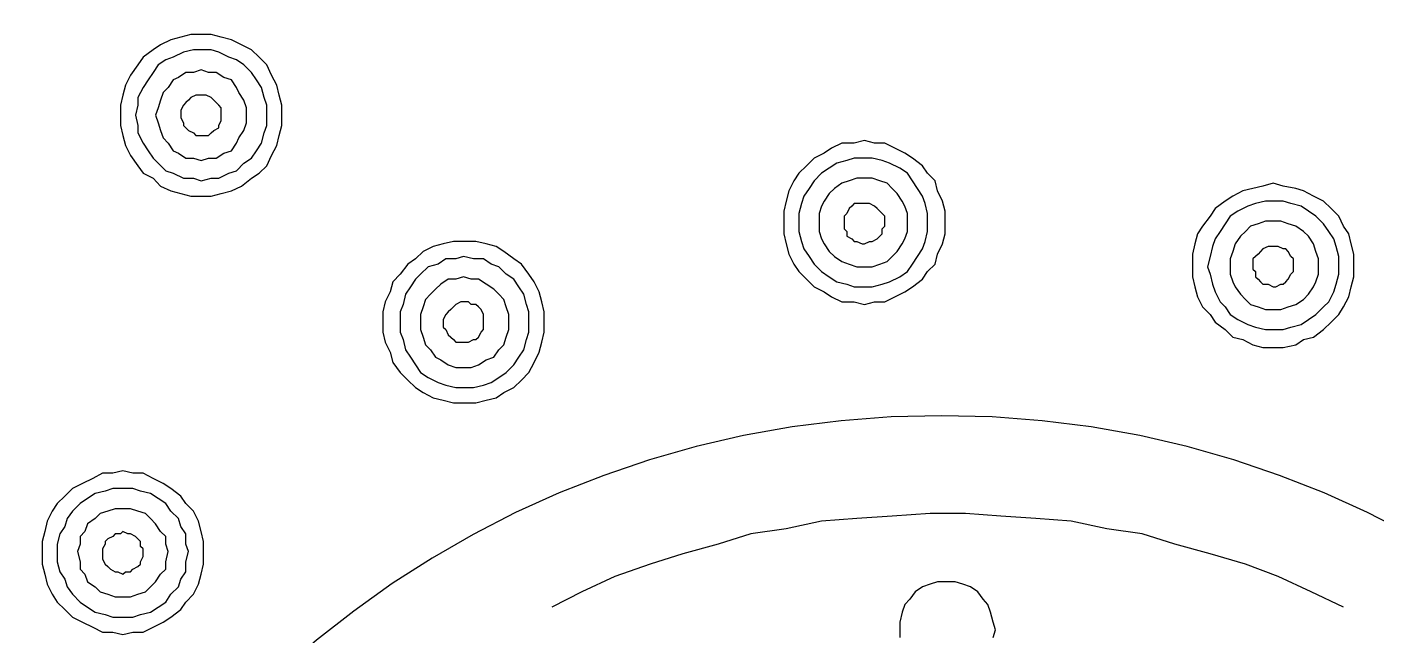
# Model space of a CAD drawing. Extents: x 468514 to 728049, y -74127 to 69080.
# Drawn here: x 614892.59 to 614921.21, y -36079.31 to -36066.4 of the extents above; entities that cross this region are included whole.
import ezdxf

# ---------------------------------------------------------------- set-up
doc = ezdxf.new("R2010")
doc.units = 0
doc.header["$LTSCALE"] = 500
doc.header["$MEASUREMENT"] = 0
doc.linetypes.add('HIDDEN2', pattern=[0.1875, 0.125, -0.0625])
for name, color, linetype in [('E 立面填充', 250, 'Continuous'), ('E 立面标注尺寸', 9, 'Continuous'), ('L-立面家具、洁具', 153, 'Continuous')]:
    doc.layers.add(name, color=color, linetype=linetype)
doc.styles.add('PDC DIM', font='PMingLiU-ExtB.ttf', dxfattribs={"width": 0.85})
doc.dimstyles.new('PDC-A2', dxfattribs={"dimscale": 0, "dimtxt": 2.5, "dimasz": 1, "dimexe": 1, "dimexo": 1, "dimgap": 0.7, "dimtad": 1, "dimdec": 0, "dimtxsty": 'PDC DIM', "dimblk": 'ARCHTICK', "dimcen": 1, "dimdle": 1, "dimclrd": 8, "dimclre": 8, "dimclrt": 9, "dimadec": 0, "dimazin": 0, "dimtfac": 1, "dimtdec": 0, "dimtix": 1, "dimtmove": 2, "dimatfit": 3, "dimldrblk": 'PDC A2 T R', "dimfxl": 10, "dimfxlon": 1, "dimarcsym": 0})

# ---------------------------------------------------------------- blocks, each defined once
blk = doc.blocks.new('A$C2F8A30B2')
at = {"linetype": 'HIDDEN2', "lineweight": -2, "ltscale": 20}
for p, q in [((100.327, 857.395), (100.539, 857.502)), ((100.539, 857.502), (100.754, 857.608)), ((100.754, 857.608), (100.967, 857.662)), ((100.967, 857.662), (101.182, 857.717)), ((101.182, 857.717), (101.396, 857.717)), ((101.396, 857.717), (101.611, 857.717)), ((101.611, 857.717), (101.824, 857.662)), ((101.824, 857.662), (102.039, 857.608)), ((102.039, 857.608), (102.254, 857.502)), ((102.254, 857.502), (102.412, 857.395)), ((100.002, 857.077), (100.164, 857.235)), ((100.164, 857.235), (100.327, 857.395)), ((100.647, 857.18), (100.809, 857.235)), ((100.809, 857.235), (101.022, 857.342)), ((101.022, 857.342), (101.182, 857.395)), ((101.182, 857.395), (101.396, 857.395)), ((101.396, 857.395), (101.557, 857.395)), ((101.557, 857.395), (101.771, 857.342)), ((101.771, 857.342), (101.986, 857.235)), ((101.986, 857.235), (102.146, 857.18)), ((102.412, 857.395), (102.626, 857.235)), ((102.626, 857.235), (102.736, 857.077)), ((99.899, 856.86), (100.002, 857.077)), ((100.327, 856.913), (100.489, 857.077)), ((100.489, 857.077), (100.647, 857.18)), ((101.236, 856.913), (101.396, 856.967)), ((101.396, 856.967), (101.557, 856.913)), ((102.146, 857.18), (102.306, 857.077)), ((102.306, 857.077), (102.412, 856.913)), ((102.736, 857.077), (102.896, 856.86)), ((99.739, 856.435), (99.792, 856.645)), ((99.792, 856.645), (99.899, 856.86)), ((100.114, 856.592), (100.217, 856.757)), ((100.217, 856.757), (100.327, 856.913)), ((100.647, 856.592), (100.754, 856.757)), ((100.754, 856.757), (100.914, 856.807)), ((100.914, 856.807), (101.074, 856.913)), ((101.074, 856.913), (101.236, 856.913)), ((101.557, 856.913), (101.719, 856.913)), ((101.719, 856.913), (101.877, 856.807)), ((101.877, 856.807), (101.986, 856.757)), ((101.986, 856.757), (102.091, 856.592)), ((102.412, 856.913), (102.521, 856.757)), ((102.521, 856.757), (102.626, 856.592)), ((102.896, 856.86), (103.001, 856.645)), ((103.001, 856.645), (103.056, 856.435)), ((99.684, 856.218), (99.739, 856.435)), ((100.002, 856.218), (100.059, 856.38)), ((100.059, 856.38), (100.114, 856.592)), ((100.489, 856.327), (100.594, 856.487)), ((100.594, 856.487), (100.647, 856.592)), ((101.129, 856.327), (101.182, 856.38)), ((101.182, 856.38), (101.289, 856.435)), ((101.289, 856.435), (101.344, 856.435)), ((101.344, 856.435), (101.449, 856.435)), ((101.449, 856.435), (101.504, 856.435)), ((101.504, 856.435), (101.611, 856.38)), ((101.611, 856.38), (101.664, 856.327)), ((102.091, 856.592), (102.199, 856.487)), ((102.199, 856.487), (102.254, 856.327)), ((102.626, 856.592), (102.736, 856.38)), ((102.736, 856.38), (102.736, 856.218)), ((103.056, 856.435), (103.109, 856.218)), ((99.684, 856.007), (99.684, 856.218)), ((100.002, 856.007), (100.002, 856.218)), ((100.432, 856.165), (100.489, 856.327)), ((100.432, 856.007), (100.432, 856.165)), ((100.967, 856.165), (101.022, 856.218)), ((100.967, 856.06), (100.967, 856.165)), ((101.022, 856.218), (101.074, 856.275)), ((101.074, 856.275), (101.129, 856.327)), ((101.664, 856.327), (101.719, 856.275)), ((101.719, 856.275), (101.771, 856.218)), ((101.771, 856.218), (101.824, 856.112)), ((101.824, 856.112), (101.824, 856.06)), ((102.254, 856.327), (102.306, 856.165)), ((102.306, 856.165), (102.361, 856.007)), ((102.736, 856.218), (102.786, 856.007)), ((103.109, 856.218), (103.109, 856.007)), ((99.684, 855.792), (99.684, 856.007)), ((99.684, 856.007), (99.684, 856.007)), ((99.739, 855.577), (99.684, 855.792)), ((100.002, 855.792), (100.002, 856.007)), ((100.002, 856.007), (100.002, 856.007)), ((100.059, 855.632), (100.002, 855.792)), ((100.432, 855.845), (100.432, 856.007)), ((100.432, 856.007), (100.432, 856.007)), ((100.489, 855.685), (100.432, 855.845)), ((100.967, 856.007), (100.967, 856.06)), ((100.967, 855.897), (100.967, 856.007)), ((101.022, 855.792), (100.967, 855.897)), ((101.022, 855.74), (101.022, 855.792)), ((101.771, 855.792), (101.719, 855.74)), ((101.824, 855.952), (101.771, 855.845)), ((101.771, 855.845), (101.771, 855.792)), ((101.824, 856.06), (101.824, 855.952)), ((102.306, 855.845), (102.254, 855.685)), ((102.361, 856.007), (102.306, 855.845)), ((102.786, 856.007), (102.736, 855.792)), ((102.736, 855.792), (102.736, 855.632)), ((103.109, 855.792), (103.056, 855.577)), ((103.109, 856.007), (103.109, 855.792)), ((99.792, 855.367), (99.739, 855.577)), ((100.114, 855.417), (100.059, 855.632)), ((100.594, 855.525), (100.489, 855.685)), ((100.647, 855.417), (100.594, 855.525)), ((101.129, 855.685), (101.022, 855.74)), ((101.182, 855.632), (101.129, 855.685)), ((101.236, 855.577), (101.182, 855.632)), ((101.344, 855.577), (101.236, 855.577)), ((101.396, 855.577), (101.344, 855.577)), ((101.504, 855.577), (101.396, 855.577)), ((101.557, 855.632), (101.504, 855.577)), ((101.664, 855.685), (101.557, 855.632)), ((101.719, 855.74), (101.664, 855.685)), ((102.199, 855.525), (102.091, 855.417)), ((102.254, 855.685), (102.199, 855.525)), ((102.736, 855.632), (102.626, 855.417)), ((103.056, 855.577), (103.001, 855.367)), ((86.464, 855.202), (86.679, 855.312)), ((86.679, 855.312), (86.893, 855.417)), ((86.893, 855.417), (87.108, 855.417)), ((87.108, 855.417), (87.323, 855.47)), ((87.323, 855.47), (87.538, 855.417)), ((87.538, 855.417), (87.803, 855.417)), ((87.803, 855.417), (88.018, 855.312)), ((88.018, 855.312), (88.176, 855.202)), ((99.899, 855.152), (99.792, 855.367)), ((100.217, 855.255), (100.114, 855.417)), ((100.327, 855.097), (100.217, 855.255)), ((100.754, 855.255), (100.647, 855.417)), ((100.914, 855.202), (100.754, 855.255)), ((101.986, 855.255), (101.877, 855.202)), ((102.091, 855.417), (101.986, 855.255)), ((102.521, 855.255), (102.412, 855.097)), ((102.626, 855.417), (102.521, 855.255)), ((103.001, 855.367), (102.896, 855.152)), ((85.984, 854.777), (86.091, 854.937)), ((86.091, 854.937), (86.306, 855.097)), ((86.306, 855.097), (86.464, 855.202)), ((86.573, 854.882), (86.788, 854.99)), ((86.788, 854.99), (86.946, 855.047)), ((86.946, 855.047), (87.161, 855.097)), ((87.161, 855.097), (87.323, 855.097)), ((87.323, 855.097), (87.538, 855.097)), ((87.538, 855.097), (87.696, 855.047)), ((87.696, 855.047), (87.911, 854.99)), ((87.911, 854.99), (88.071, 854.882)), ((88.176, 855.202), (88.391, 855.097)), ((88.391, 855.097), (88.551, 854.937)), ((88.551, 854.937), (88.713, 854.777)), ((100.002, 854.937), (99.899, 855.152)), ((100.164, 854.777), (100.002, 854.937)), ((100.489, 854.99), (100.327, 855.097)), ((100.647, 854.828), (100.489, 854.99)), ((101.074, 855.097), (100.914, 855.202)), ((101.236, 855.097), (101.074, 855.097)), ((101.396, 855.047), (101.236, 855.097)), ((101.557, 855.097), (101.396, 855.047)), ((101.719, 855.097), (101.557, 855.097)), ((101.877, 855.202), (101.719, 855.097)), ((102.306, 854.99), (102.146, 854.828)), ((102.412, 855.097), (102.306, 854.99)), ((102.736, 854.937), (102.626, 854.777)), ((102.896, 855.152), (102.736, 854.937)), ((85.824, 854.617), (85.984, 854.777)), ((86.306, 854.617), (86.411, 854.777)), ((86.411, 854.777), (86.573, 854.882)), ((86.999, 854.617), (87.161, 854.67)), ((87.161, 854.67), (87.323, 854.67)), ((87.323, 854.67), (87.481, 854.67)), ((87.481, 854.67), (87.643, 854.617)), ((88.071, 854.882), (88.233, 854.777)), ((88.233, 854.777), (88.391, 854.617)), ((88.713, 854.777), (88.821, 854.617)), ((100.327, 854.67), (100.164, 854.777)), ((100.539, 854.505), (100.327, 854.67)), ((100.809, 854.777), (100.647, 854.828)), ((101.022, 854.67), (100.809, 854.777)), ((101.182, 854.67), (101.022, 854.67)), ((101.396, 854.617), (101.182, 854.67)), ((101.557, 854.67), (101.396, 854.617)), ((101.771, 854.67), (101.557, 854.67)), ((101.986, 854.777), (101.771, 854.67)), ((102.146, 854.828), (101.986, 854.777)), ((102.412, 854.67), (102.254, 854.505)), ((102.626, 854.777), (102.412, 854.67)), ((77.797, 854.295), (78.008, 854.402)), ((78.008, 854.402), (78.172, 854.455)), ((78.172, 854.455), (78.437, 854.505)), ((78.437, 854.505), (78.652, 854.564)), ((78.652, 854.564), (78.867, 854.505)), ((78.867, 854.505), (79.082, 854.455)), ((79.082, 854.455), (79.292, 854.402)), ((79.292, 854.402), (79.507, 854.295)), ((85.664, 854.187), (85.769, 854.402)), ((85.769, 854.402), (85.824, 854.617)), ((86.091, 854.295), (86.196, 854.455)), ((86.196, 854.455), (86.306, 854.617)), ((86.519, 854.187), (86.626, 854.35)), ((86.626, 854.35), (86.731, 854.455)), ((86.731, 854.455), (86.841, 854.564)), ((86.841, 854.564), (86.999, 854.617)), ((87.643, 854.617), (87.803, 854.564)), ((87.803, 854.564), (87.961, 854.455)), ((87.961, 854.455), (88.071, 854.35)), ((88.071, 854.35), (88.176, 854.187)), ((88.391, 854.617), (88.498, 854.455)), ((88.498, 854.455), (88.606, 854.295)), ((88.821, 854.617), (88.926, 854.402)), ((88.926, 854.402), (88.981, 854.187)), ((100.754, 854.402), (100.539, 854.505)), ((100.967, 854.35), (100.754, 854.402)), ((101.182, 854.295), (100.967, 854.35)), ((101.824, 854.35), (101.611, 854.295)), ((102.039, 854.402), (101.824, 854.35)), ((102.254, 854.505), (102.039, 854.402)), ((77.422, 854.029), (77.582, 854.187)), ((77.582, 854.187), (77.797, 854.295)), ((77.902, 853.975), (78.06, 854.082)), ((78.06, 854.082), (78.275, 854.135)), ((78.275, 854.135), (78.437, 854.187)), ((78.437, 854.187), (78.652, 854.187)), ((78.652, 854.187), (78.812, 854.187)), ((78.812, 854.187), (79.025, 854.135)), ((79.025, 854.135), (79.187, 854.082)), ((79.187, 854.082), (79.402, 853.975)), ((79.507, 854.295), (79.669, 854.187)), ((79.669, 854.187), (79.882, 854.029)), ((85.609, 853.975), (85.664, 854.187)), ((85.984, 853.922), (86.036, 854.135)), ((86.036, 854.135), (86.091, 854.295)), ((86.411, 853.922), (86.464, 854.082)), ((86.464, 854.082), (86.519, 854.187)), ((87.054, 854.029), (87.108, 854.082)), ((87.108, 854.082), (87.214, 854.135)), ((87.214, 854.135), (87.268, 854.135)), ((87.268, 854.135), (87.374, 854.135)), ((87.374, 854.135), (87.428, 854.135)), ((87.428, 854.135), (87.538, 854.135)), ((87.538, 854.135), (87.588, 854.082)), ((87.588, 854.082), (87.643, 854.029)), ((88.176, 854.187), (88.233, 854.082)), ((88.233, 854.082), (88.286, 853.922)), ((88.606, 854.295), (88.661, 854.135)), ((88.661, 854.135), (88.713, 853.922)), ((88.981, 854.187), (89.035, 853.975)), ((101.396, 854.295), (101.182, 854.295)), ((101.611, 854.295), (101.396, 854.295)), ((77.155, 853.657), (77.258, 853.867)), ((77.258, 853.867), (77.422, 854.029)), ((77.582, 853.707), (77.742, 853.867)), ((77.742, 853.867), (77.902, 853.975)), ((79.402, 853.975), (79.562, 853.867)), ((79.562, 853.867), (79.669, 853.707)), ((79.882, 854.029), (79.989, 853.867)), ((79.989, 853.867), (80.15, 853.657)), ((85.609, 853.707), (85.609, 853.975)), ((85.984, 853.707), (85.984, 853.922)), ((86.411, 853.707), (86.411, 853.922)), ((86.893, 853.867), (86.946, 853.922)), ((86.893, 853.762), (86.893, 853.867)), ((86.946, 853.922), (86.999, 853.975)), ((86.999, 853.975), (87.054, 854.029)), ((87.643, 854.029), (87.696, 853.922)), ((87.696, 853.922), (87.749, 853.867)), ((87.749, 853.867), (87.749, 853.762)), ((88.286, 853.922), (88.286, 853.707)), ((88.713, 853.922), (88.713, 853.707)), ((89.035, 853.975), (89.035, 853.707)), ((76.995, 853.28), (77.047, 853.492)), ((77.047, 853.492), (77.155, 853.657)), ((77.367, 853.387), (77.473, 853.545)), ((77.473, 853.545), (77.582, 853.707)), ((77.902, 853.442), (78.008, 853.545)), ((78.008, 853.545), (78.172, 853.657)), ((78.172, 853.657), (78.332, 853.707)), ((78.332, 853.707), (78.49, 853.762)), ((78.49, 853.762), (78.652, 853.762)), ((78.652, 853.762), (78.812, 853.762)), ((78.812, 853.762), (78.972, 853.707)), ((78.972, 853.707), (79.132, 853.657)), ((79.132, 853.657), (79.24, 853.545)), ((79.24, 853.545), (79.347, 853.442)), ((79.669, 853.707), (79.775, 853.545)), ((79.775, 853.545), (79.882, 853.387)), ((80.15, 853.657), (80.255, 853.492)), ((80.255, 853.492), (80.312, 853.28)), ((85.609, 853.492), (85.609, 853.707)), ((85.609, 853.707), (85.609, 853.707)), ((85.664, 853.28), (85.609, 853.492)), ((85.984, 853.545), (85.984, 853.707)), ((85.984, 853.707), (85.984, 853.707)), ((86.036, 853.334), (85.984, 853.545)), ((86.411, 853.545), (86.411, 853.707)), ((86.411, 853.707), (86.411, 853.707)), ((86.464, 853.387), (86.411, 853.545)), ((86.893, 853.657), (86.893, 853.762)), ((86.946, 853.6), (86.893, 853.657)), ((86.946, 853.492), (86.946, 853.6)), ((86.999, 853.442), (86.946, 853.492)), ((87.749, 853.6), (87.696, 853.545)), ((87.696, 853.545), (87.696, 853.442)), ((87.749, 853.762), (87.749, 853.707)), ((87.749, 853.707), (87.749, 853.6)), ((88.286, 853.545), (88.233, 853.387)), ((88.286, 853.707), (88.286, 853.545)), ((88.713, 853.545), (88.661, 853.334)), ((88.713, 853.707), (88.713, 853.545)), ((89.035, 853.492), (88.981, 853.28)), ((89.035, 853.707), (89.035, 853.492)), ((76.94, 853.065), (76.995, 853.28)), ((77.258, 853.012), (77.313, 853.227)), ((77.313, 853.227), (77.367, 853.387)), ((77.742, 853.117), (77.797, 853.28)), ((77.797, 853.28), (77.902, 853.442)), ((78.437, 853.172), (78.547, 853.227)), ((78.547, 853.227), (78.597, 853.227)), ((78.597, 853.227), (78.705, 853.227)), ((78.705, 853.227), (78.757, 853.227)), ((78.757, 853.227), (78.867, 853.172)), ((79.347, 853.442), (79.455, 853.28)), ((79.455, 853.28), (79.507, 853.117)), ((79.882, 853.387), (79.937, 853.227)), ((79.937, 853.227), (79.989, 853.012)), ((80.312, 853.28), (80.364, 853.065)), ((85.769, 853.065), (85.664, 853.28)), ((86.091, 853.172), (86.036, 853.334)), ((86.519, 853.28), (86.464, 853.387)), ((86.626, 853.117), (86.519, 853.28)), ((87.054, 853.387), (86.999, 853.442)), ((87.161, 853.334), (87.054, 853.387)), ((87.214, 853.334), (87.161, 853.334)), ((87.323, 853.28), (87.214, 853.334)), ((87.374, 853.28), (87.323, 853.28)), ((87.481, 853.334), (87.374, 853.28)), ((87.538, 853.334), (87.481, 853.334)), ((87.588, 853.387), (87.538, 853.334)), ((87.696, 853.442), (87.588, 853.387)), ((88.176, 853.28), (88.071, 853.117)), ((88.233, 853.387), (88.176, 853.28)), ((88.661, 853.334), (88.606, 853.172)), ((88.981, 853.28), (88.926, 853.065)), ((94.975, 853.117), (95.135, 853.227)), ((95.135, 853.227), (95.35, 853.28)), ((95.35, 853.28), (95.565, 853.334)), ((95.565, 853.334), (95.83, 853.334)), ((95.83, 853.334), (96.043, 853.334)), ((96.043, 853.334), (96.257, 853.28)), ((96.257, 853.28), (96.472, 853.227)), ((96.472, 853.227), (96.687, 853.117)), ((76.94, 852.797), (76.94, 853.065)), ((77.258, 852.797), (77.258, 853.012)), ((77.687, 852.96), (77.742, 853.117)), ((77.687, 852.797), (77.687, 852.96)), ((78.222, 852.96), (78.275, 853.012)), ((78.222, 852.852), (78.222, 852.96)), ((78.275, 853.012), (78.332, 853.117)), ((78.332, 853.117), (78.385, 853.172)), ((78.385, 853.172), (78.437, 853.172)), ((78.867, 853.172), (78.92, 853.117)), ((78.92, 853.117), (78.972, 853.065)), ((78.972, 853.065), (79.025, 853.012)), ((79.025, 853.012), (79.082, 852.96)), ((79.082, 852.96), (79.082, 852.852)), ((79.507, 853.117), (79.562, 852.96)), ((79.562, 852.96), (79.562, 852.797)), ((79.989, 853.012), (80.044, 852.797)), ((80.364, 853.065), (80.364, 852.797)), ((85.824, 852.852), (85.769, 853.065)), ((86.196, 853.012), (86.091, 853.172)), ((86.306, 852.852), (86.196, 853.012)), ((86.731, 853.012), (86.626, 853.117)), ((86.841, 852.907), (86.731, 853.012)), ((87.961, 853.012), (87.803, 852.907)), ((88.071, 853.117), (87.961, 853.012)), ((88.498, 853.012), (88.391, 852.852)), ((88.606, 853.172), (88.498, 853.012)), ((88.926, 853.065), (88.821, 852.852)), ((94.6, 852.852), (94.762, 852.96)), ((94.762, 852.96), (94.975, 853.117)), ((95.24, 852.852), (95.402, 852.96)), ((95.402, 852.96), (95.615, 852.96)), ((95.615, 852.96), (95.83, 853.012)), ((95.83, 853.012), (95.99, 852.96)), ((95.99, 852.96), (96.205, 852.96)), ((96.205, 852.96), (96.365, 852.852)), ((96.687, 853.117), (96.847, 852.96)), ((96.847, 852.96), (97.007, 852.852)), ((76.94, 852.585), (76.94, 852.797)), ((76.94, 852.797), (76.94, 852.797)), ((77.258, 852.639), (77.258, 852.797)), ((77.258, 852.797), (77.258, 852.797)), ((77.313, 852.425), (77.258, 852.639)), ((77.687, 852.639), (77.687, 852.797)), ((77.687, 852.797), (77.687, 852.797)), ((77.742, 852.477), (77.687, 852.639)), ((78.222, 852.797), (78.222, 852.852)), ((78.222, 852.692), (78.222, 852.797)), ((78.275, 852.639), (78.222, 852.692)), ((78.332, 852.53), (78.275, 852.639)), ((79.082, 852.745), (79.025, 852.692)), ((79.025, 852.692), (79.025, 852.585)), ((79.082, 852.852), (79.082, 852.745)), ((79.562, 852.639), (79.507, 852.477)), ((79.562, 852.797), (79.562, 852.639)), ((79.989, 852.639), (79.937, 852.425)), ((80.044, 852.797), (79.989, 852.639)), ((80.364, 852.797), (80.364, 852.585)), ((85.984, 852.692), (85.824, 852.852)), ((86.091, 852.53), (85.984, 852.692)), ((86.411, 852.692), (86.306, 852.852)), ((86.573, 852.585), (86.411, 852.692)), ((86.999, 852.852), (86.841, 852.907)), ((87.161, 852.797), (86.999, 852.852)), ((87.323, 852.797), (87.161, 852.797)), ((87.481, 852.797), (87.323, 852.797)), ((87.643, 852.852), (87.481, 852.797)), ((87.803, 852.907), (87.643, 852.852)), ((88.233, 852.692), (88.071, 852.585)), ((88.391, 852.852), (88.233, 852.692)), ((88.713, 852.692), (88.551, 852.53)), ((88.821, 852.852), (88.713, 852.692)), ((94.332, 852.477), (94.44, 852.639)), ((94.44, 852.639), (94.6, 852.852)), ((94.762, 852.53), (94.92, 852.639)), ((94.92, 852.639), (95.08, 852.797)), ((95.08, 852.797), (95.24, 852.852)), ((96.365, 852.852), (96.577, 852.797)), ((96.577, 852.797), (96.74, 852.639)), ((96.74, 852.639), (96.847, 852.53)), ((97.007, 852.852), (97.169, 852.639)), ((97.169, 852.639), (97.327, 852.477)), ((76.995, 852.37), (76.94, 852.585)), ((77.047, 852.157), (76.995, 852.37)), ((77.367, 852.267), (77.313, 852.425)), ((77.797, 852.37), (77.742, 852.477)), ((77.902, 852.212), (77.797, 852.37)), ((78.385, 852.477), (78.332, 852.53)), ((78.437, 852.425), (78.385, 852.477)), ((78.49, 852.425), (78.437, 852.425)), ((78.597, 852.37), (78.49, 852.425)), ((78.652, 852.37), (78.597, 852.37)), ((78.757, 852.425), (78.652, 852.37)), ((78.867, 852.425), (78.757, 852.425)), ((78.92, 852.477), (78.867, 852.425)), ((78.972, 852.53), (78.92, 852.477)), ((79.025, 852.585), (78.972, 852.53)), ((79.455, 852.37), (79.347, 852.212)), ((79.507, 852.477), (79.455, 852.37)), ((79.937, 852.425), (79.882, 852.267)), ((80.312, 852.37), (80.255, 852.157)), ((80.364, 852.585), (80.312, 852.37)), ((86.306, 852.37), (86.091, 852.53)), ((86.464, 852.267), (86.306, 852.37)), ((86.788, 852.477), (86.573, 852.585)), ((86.946, 852.425), (86.788, 852.477)), ((87.161, 852.37), (86.946, 852.425)), ((87.323, 852.37), (87.161, 852.37)), ((87.538, 852.37), (87.323, 852.37)), ((87.696, 852.425), (87.538, 852.37)), ((87.911, 852.477), (87.696, 852.425)), ((88.071, 852.585), (87.911, 852.477)), ((88.391, 852.37), (88.176, 852.267)), ((88.551, 852.53), (88.391, 852.37)), ((94.225, 852.267), (94.332, 852.477)), ((94.547, 852.212), (94.653, 852.37)), ((94.653, 852.37), (94.762, 852.53)), ((95.187, 852.317), (95.35, 852.425)), ((95.35, 852.425), (95.51, 852.53)), ((95.51, 852.53), (95.668, 852.53)), ((95.668, 852.53), (95.83, 852.585)), ((95.83, 852.585), (95.99, 852.53)), ((95.99, 852.53), (96.152, 852.53)), ((96.152, 852.53), (96.312, 852.425)), ((96.312, 852.425), (96.42, 852.317)), ((96.847, 852.53), (96.955, 852.37)), ((96.955, 852.37), (97.06, 852.212)), ((97.327, 852.477), (97.384, 852.267)), ((77.155, 851.947), (77.047, 852.157)), ((77.473, 852.052), (77.367, 852.267)), ((78.008, 852.102), (77.902, 852.212)), ((78.172, 851.997), (78.008, 852.102)), ((79.24, 852.102), (79.132, 851.997)), ((79.347, 852.212), (79.24, 852.102)), ((79.882, 852.267), (79.775, 852.052)), ((80.255, 852.157), (80.15, 851.947)), ((86.679, 852.157), (86.464, 852.267)), ((86.893, 852.052), (86.679, 852.157)), ((88.018, 852.157), (87.803, 852.052)), ((88.176, 852.267), (88.018, 852.157)), ((94.17, 852.052), (94.225, 852.267)), ((94.492, 851.997), (94.547, 852.212)), ((94.92, 851.947), (94.975, 852.102)), ((94.975, 852.102), (95.08, 852.212)), ((95.08, 852.212), (95.187, 852.317)), ((96.42, 852.317), (96.529, 852.212)), ((96.529, 852.212), (96.632, 852.102)), ((96.632, 852.102), (96.687, 851.947)), ((97.06, 852.212), (97.112, 851.997)), ((97.384, 852.267), (97.49, 852.052)), ((77.258, 851.782), (77.155, 851.947)), ((77.422, 851.624), (77.258, 851.782)), ((77.582, 851.947), (77.473, 852.052)), ((77.742, 851.782), (77.582, 851.947)), ((77.902, 851.675), (77.742, 851.782)), ((78.332, 851.947), (78.172, 851.997)), ((78.49, 851.89), (78.332, 851.947)), ((78.652, 851.89), (78.49, 851.89)), ((78.812, 851.89), (78.652, 851.89)), ((78.972, 851.947), (78.812, 851.89)), ((79.132, 851.997), (78.972, 851.947)), ((79.562, 851.782), (79.402, 851.675)), ((79.669, 851.947), (79.562, 851.782)), ((79.775, 852.052), (79.669, 851.947)), ((79.989, 851.782), (79.882, 851.624)), ((80.15, 851.947), (79.989, 851.782)), ((87.108, 852.052), (86.893, 852.052)), ((87.323, 851.997), (87.108, 852.052)), ((87.538, 852.052), (87.323, 851.997)), ((87.803, 852.052), (87.538, 852.052)), ((94.118, 851.837), (94.17, 852.052)), ((94.118, 851.624), (94.118, 851.837)), ((94.44, 851.837), (94.492, 851.997)), ((94.44, 851.624), (94.44, 851.837)), ((94.865, 851.782), (94.92, 851.947)), ((94.865, 851.624), (94.865, 851.782)), ((95.402, 851.782), (95.455, 851.89)), ((95.402, 851.727), (95.402, 851.782)), ((95.455, 851.89), (95.51, 851.947)), ((95.51, 851.947), (95.565, 851.997)), ((95.565, 851.997), (95.668, 851.997)), ((95.668, 851.997), (95.725, 852.052)), ((95.725, 852.052), (95.83, 852.052)), ((95.83, 852.052), (95.882, 852.052)), ((95.882, 852.052), (95.99, 851.997)), ((95.99, 851.997), (96.043, 851.947)), ((96.043, 851.947), (96.097, 851.89)), ((96.097, 851.89), (96.152, 851.837)), ((96.152, 851.837), (96.205, 851.782)), ((96.205, 851.782), (96.257, 851.675)), ((96.687, 851.947), (96.74, 851.782)), ((96.74, 851.782), (96.74, 851.624)), ((97.112, 851.997), (97.169, 851.837)), ((97.169, 851.837), (97.169, 851.624)), ((97.49, 852.052), (97.542, 851.837)), ((97.542, 851.837), (97.542, 851.624)), ((77.582, 851.464), (77.422, 851.624)), ((78.06, 851.57), (77.902, 851.675)), ((78.275, 851.517), (78.06, 851.57)), ((78.437, 851.464), (78.275, 851.517)), ((79.025, 851.517), (78.812, 851.464)), ((79.187, 851.57), (79.025, 851.517)), ((79.402, 851.675), (79.187, 851.57)), ((79.882, 851.624), (79.669, 851.464)), ((94.118, 851.407), (94.118, 851.624)), ((94.118, 851.624), (94.118, 851.624)), ((94.44, 851.407), (94.44, 851.624)), ((94.44, 851.624), (94.44, 851.624)), ((94.865, 851.464), (94.865, 851.624)), ((94.865, 851.624), (94.865, 851.624)), ((95.402, 851.624), (95.402, 851.727)), ((95.402, 851.517), (95.402, 851.624)), ((95.402, 851.464), (95.402, 851.517)), ((96.257, 851.517), (96.205, 851.464)), ((96.257, 851.675), (96.257, 851.624)), ((96.257, 851.624), (96.257, 851.517)), ((96.74, 851.624), (96.74, 851.464)), ((97.169, 851.624), (97.169, 851.407)), ((97.542, 851.624), (97.542, 851.407)), ((77.797, 851.302), (77.582, 851.464)), ((78.008, 851.252), (77.797, 851.302)), ((78.172, 851.142), (78.008, 851.252)), ((78.652, 851.464), (78.437, 851.464)), ((78.812, 851.464), (78.652, 851.464)), ((79.292, 851.252), (79.082, 851.142)), ((79.507, 851.302), (79.292, 851.252)), ((79.669, 851.464), (79.507, 851.302)), ((94.17, 851.197), (94.118, 851.407)), ((94.492, 851.252), (94.44, 851.407)), ((94.547, 851.035), (94.492, 851.252)), ((94.92, 851.302), (94.865, 851.464)), ((94.975, 851.142), (94.92, 851.302)), ((95.455, 851.407), (95.402, 851.464)), ((95.51, 851.302), (95.455, 851.407)), ((95.565, 851.252), (95.51, 851.302)), ((95.615, 851.252), (95.565, 851.252)), ((95.725, 851.197), (95.615, 851.252)), ((96.043, 851.252), (95.99, 851.197)), ((96.097, 851.302), (96.043, 851.252)), ((96.152, 851.355), (96.097, 851.302)), ((96.205, 851.464), (96.152, 851.355)), ((96.687, 851.302), (96.632, 851.142)), ((96.74, 851.464), (96.687, 851.302)), ((97.112, 851.252), (97.06, 851.035)), ((97.169, 851.407), (97.112, 851.252)), ((97.542, 851.407), (97.49, 851.197)), ((78.437, 851.087), (78.172, 851.142)), ((78.652, 851.087), (78.437, 851.087)), ((78.867, 851.087), (78.652, 851.087)), ((79.082, 851.142), (78.867, 851.087)), ((94.225, 850.982), (94.17, 851.197)), ((94.332, 850.767), (94.225, 850.982)), ((94.653, 850.877), (94.547, 851.035)), ((95.08, 851.035), (94.975, 851.142)), ((95.187, 850.877), (95.08, 851.035)), ((95.779, 851.197), (95.725, 851.197)), ((95.882, 851.197), (95.779, 851.197)), ((95.99, 851.197), (95.882, 851.197)), ((96.529, 851.035), (96.42, 850.877)), ((96.632, 851.142), (96.529, 851.035)), ((97.06, 851.035), (96.955, 850.877)), ((97.384, 850.982), (97.327, 850.767)), ((97.49, 851.197), (97.384, 850.982)), ((94.44, 850.557), (94.332, 850.767)), ((94.762, 850.715), (94.653, 850.877)), ((94.92, 850.557), (94.762, 850.715)), ((95.35, 850.82), (95.187, 850.877)), ((95.51, 850.715), (95.35, 850.82)), ((95.668, 850.66), (95.51, 850.715)), ((95.83, 850.66), (95.668, 850.66)), ((95.99, 850.66), (95.83, 850.66)), ((96.152, 850.715), (95.99, 850.66)), ((96.312, 850.82), (96.152, 850.715)), ((96.42, 850.877), (96.312, 850.82)), ((96.847, 850.715), (96.74, 850.557)), ((96.955, 850.877), (96.847, 850.715)), ((97.327, 850.767), (97.169, 850.557)), ((94.6, 850.392), (94.44, 850.557)), ((94.762, 850.234), (94.6, 850.392)), ((95.08, 850.445), (94.92, 850.557)), ((95.24, 850.342), (95.08, 850.445)), ((95.402, 850.287), (95.24, 850.342)), ((96.365, 850.342), (96.205, 850.287)), ((96.577, 850.445), (96.365, 850.342)), ((96.74, 850.557), (96.577, 850.445)), ((97.007, 850.392), (96.847, 850.234)), ((97.169, 850.557), (97.007, 850.392)), ((94.975, 850.127), (94.762, 850.234)), ((95.135, 850.017), (94.975, 850.127)), ((95.615, 850.234), (95.402, 850.287)), ((95.83, 850.234), (95.615, 850.234)), ((95.99, 850.234), (95.83, 850.234)), ((96.205, 850.287), (95.99, 850.234)), ((96.687, 850.127), (96.472, 850.017)), ((96.847, 850.234), (96.687, 850.127)), ((95.35, 849.965), (95.135, 850.017)), ((95.565, 849.912), (95.35, 849.965)), ((95.83, 849.912), (95.565, 849.912)), ((96.043, 849.912), (95.83, 849.912)), ((96.257, 849.965), (96.043, 849.912)), ((96.472, 850.017), (96.257, 849.965)), ((102.412, 848.307), (102.626, 848.417)), ((102.626, 848.417), (102.841, 848.417)), ((102.841, 848.417), (103.056, 848.469)), ((103.056, 848.469), (103.271, 848.417)), ((103.271, 848.417), (103.486, 848.417)), ((103.486, 848.417), (103.696, 848.307)), ((101.824, 847.934), (102.039, 848.097)), ((102.039, 848.097), (102.199, 848.202)), ((102.199, 848.202), (102.412, 848.307)), ((102.681, 848.04), (102.841, 848.097)), ((102.841, 848.097), (103.056, 848.097)), ((103.056, 848.097), (103.271, 848.097)), ((103.271, 848.097), (103.431, 848.04)), ((103.696, 848.307), (103.911, 848.202)), ((103.911, 848.202), (104.126, 848.097)), ((104.126, 848.097), (104.286, 847.934)), ((101.557, 847.614), (101.719, 847.777)), ((101.719, 847.777), (101.824, 847.934)), ((102.039, 847.614), (102.146, 847.777)), ((102.146, 847.777), (102.306, 847.882)), ((102.306, 847.882), (102.469, 847.987)), ((102.469, 847.987), (102.681, 848.04)), ((103.431, 848.04), (103.644, 847.987)), ((103.644, 847.987), (103.804, 847.882)), ((103.804, 847.882), (103.964, 847.777)), ((103.964, 847.777), (104.126, 847.614)), ((104.286, 847.934), (104.446, 847.777)), ((104.446, 847.777), (104.554, 847.614)), ((83.684, 847.457), (84.431, 847.507)), ((84.431, 847.507), (85.179, 847.562)), ((85.179, 847.562), (85.929, 847.562)), ((85.929, 847.562), (86.731, 847.507)), ((86.731, 847.507), (87.481, 847.457)), ((101.449, 847.402), (101.557, 847.614)), ((101.877, 847.457), (102.039, 847.614)), ((102.469, 847.457), (102.572, 847.562)), ((102.572, 847.562), (102.736, 847.614)), ((102.736, 847.614), (102.896, 847.667)), ((102.896, 847.667), (103.056, 847.667)), ((103.056, 847.667), (103.216, 847.667)), ((103.216, 847.667), (103.374, 847.614)), ((103.374, 847.614), (103.536, 847.562)), ((103.536, 847.562), (103.644, 847.457)), ((104.126, 847.614), (104.236, 847.457)), ((104.554, 847.614), (104.661, 847.402)), ((81.432, 847.136), (82.182, 847.242)), ((82.182, 847.242), (82.934, 847.402)), ((82.934, 847.402), (83.684, 847.457)), ((87.481, 847.457), (88.233, 847.402)), ((88.233, 847.402), (88.981, 847.242)), ((88.981, 847.242), (89.73, 847.136)), ((101.396, 847.187), (101.449, 847.402)), ((101.719, 847.136), (101.824, 847.292)), ((101.824, 847.292), (101.877, 847.457)), ((102.254, 847.187), (102.361, 847.345)), ((102.361, 847.345), (102.469, 847.457)), ((103.644, 847.457), (103.804, 847.345)), ((103.804, 847.345), (103.859, 847.187)), ((104.236, 847.457), (104.286, 847.292)), ((104.286, 847.292), (104.394, 847.136)), ((104.661, 847.402), (104.714, 847.187)), ((79.989, 846.707), (80.739, 846.917)), ((80.739, 846.917), (81.432, 847.136)), ((89.73, 847.136), (90.425, 846.917)), ((90.425, 846.917), (91.175, 846.707)), ((101.344, 846.972), (101.396, 847.187)), ((101.344, 846.759), (101.344, 846.972)), ((101.664, 846.759), (101.719, 846.917)), ((101.719, 846.917), (101.719, 847.136)), ((102.091, 846.759), (102.146, 846.917)), ((102.146, 847.079), (102.254, 847.187)), ((102.146, 846.917), (102.146, 847.079)), ((102.681, 846.972), (102.736, 847.027)), ((102.681, 846.865), (102.681, 846.972)), ((102.736, 847.027), (102.786, 847.079)), ((102.786, 847.079), (102.896, 847.136)), ((102.896, 847.136), (102.947, 847.136)), ((102.947, 847.136), (103.056, 847.187)), ((103.056, 847.187), (103.109, 847.136)), ((103.109, 847.136), (103.216, 847.136)), ((103.216, 847.136), (103.271, 847.079)), ((103.271, 847.079), (103.374, 847.027)), ((103.374, 847.027), (103.431, 846.972)), ((103.431, 846.972), (103.431, 846.917)), ((103.431, 846.917), (103.486, 846.814)), ((103.859, 847.187), (103.964, 847.079)), ((103.964, 847.079), (103.964, 846.917)), ((103.964, 846.917), (104.021, 846.759)), ((104.394, 847.136), (104.446, 846.917)), ((104.446, 846.917), (104.446, 846.759)), ((104.714, 847.187), (104.768, 846.972)), ((104.768, 846.972), (104.768, 846.759)), ((79.24, 846.492), (79.989, 846.707)), ((91.175, 846.707), (91.868, 846.492)), ((101.344, 846.492), (101.344, 846.759)), ((101.344, 846.759), (101.344, 846.759)), ((101.719, 846.544), (101.664, 846.759)), ((101.664, 846.759), (101.664, 846.759)), ((102.146, 846.544), (102.091, 846.759)), ((102.091, 846.759), (102.091, 846.759)), ((102.626, 846.814), (102.681, 846.865)), ((102.626, 846.707), (102.626, 846.814)), ((102.626, 846.652), (102.626, 846.707)), ((102.681, 846.544), (102.626, 846.652)), ((103.486, 846.814), (103.486, 846.759)), ((103.486, 846.759), (103.486, 846.652)), ((103.486, 846.652), (103.486, 846.597)), ((104.021, 846.759), (103.964, 846.544)), ((104.446, 846.759), (104.446, 846.544)), ((104.768, 846.759), (104.768, 846.492)), ((78.547, 846.227), (79.24, 846.492)), ((91.868, 846.492), (92.618, 846.227)), ((101.396, 846.277), (101.344, 846.492)), ((101.719, 846.33), (101.719, 846.544)), ((102.146, 846.384), (102.146, 846.544)), ((102.254, 846.277), (102.146, 846.384)), ((102.681, 846.492), (102.681, 846.544)), ((102.736, 846.441), (102.681, 846.492)), ((102.841, 846.384), (102.736, 846.441)), ((102.896, 846.33), (102.841, 846.384)), ((103.321, 846.384), (103.216, 846.33)), ((103.374, 846.441), (103.321, 846.384)), ((103.431, 846.492), (103.374, 846.441)), ((103.486, 846.597), (103.431, 846.492)), ((103.964, 846.384), (103.859, 846.277)), ((103.964, 846.544), (103.964, 846.384)), ((104.446, 846.544), (104.394, 846.33)), ((104.768, 846.492), (104.714, 846.277)), ((77.847, 845.902), (78.547, 846.227)), ((85.074, 846.012), (85.234, 846.067)), ((85.234, 846.067), (85.394, 846.119)), ((85.394, 846.119), (85.554, 846.119)), ((85.554, 846.119), (85.769, 846.119)), ((85.769, 846.119), (85.929, 846.067)), ((85.929, 846.067), (86.091, 846.012)), ((92.618, 846.227), (93.315, 845.902)), ((101.449, 846.067), (101.396, 846.277)), ((101.557, 845.852), (101.449, 846.067)), ((101.824, 846.172), (101.719, 846.33)), ((101.877, 846.012), (101.824, 846.172)), ((102.361, 846.119), (102.254, 846.277)), ((102.469, 846.012), (102.361, 846.119)), ((103.001, 846.33), (102.896, 846.33)), ((103.056, 846.277), (103.001, 846.33)), ((103.161, 846.33), (103.056, 846.277)), ((103.216, 846.33), (103.161, 846.33)), ((103.804, 846.119), (103.644, 846.012)), ((103.859, 846.277), (103.804, 846.119)), ((104.286, 846.172), (104.236, 846.012)), ((104.394, 846.33), (104.286, 846.172)), ((104.661, 846.067), (104.554, 845.852)), ((104.714, 846.277), (104.661, 846.067)), ((77.155, 845.582), (77.847, 845.902)), ((84.804, 845.746), (84.916, 845.902)), ((84.916, 845.902), (85.074, 846.012)), ((86.091, 846.012), (86.249, 845.902)), ((86.249, 845.902), (86.359, 845.746)), ((93.315, 845.902), (93.955, 845.582)), ((101.719, 845.689), (101.557, 845.852)), ((102.039, 845.852), (101.877, 846.012)), ((102.146, 845.689), (102.039, 845.852)), ((102.572, 845.902), (102.469, 846.012)), ((102.736, 845.852), (102.572, 845.902)), ((102.896, 845.797), (102.736, 845.852)), ((103.056, 845.797), (102.896, 845.797)), ((103.216, 845.797), (103.056, 845.797)), ((103.374, 845.852), (103.216, 845.797)), ((103.536, 845.902), (103.374, 845.852)), ((103.644, 846.012), (103.536, 845.902)), ((104.126, 845.852), (103.964, 845.689)), ((104.236, 846.012), (104.126, 845.852)), ((104.554, 845.852), (104.446, 845.689)), ((84.589, 845.262), (84.646, 845.477)), ((84.646, 845.477), (84.701, 845.637)), ((84.701, 845.637), (84.804, 845.746)), ((86.359, 845.746), (86.464, 845.637)), ((86.464, 845.637), (86.519, 845.477)), ((86.519, 845.477), (86.573, 845.262)), ((101.824, 845.532), (101.719, 845.689)), ((102.039, 845.369), (101.824, 845.532)), ((102.306, 845.582), (102.146, 845.689)), ((102.469, 845.477), (102.306, 845.582)), ((102.681, 845.422), (102.469, 845.477)), ((103.644, 845.477), (103.431, 845.422)), ((103.804, 845.582), (103.644, 845.477)), ((103.964, 845.689), (103.804, 845.582)), ((104.286, 845.532), (104.126, 845.369)), ((104.446, 845.689), (104.286, 845.532)), ((84.539, 845.102), (84.589, 845.262)), ((86.573, 845.262), (86.573, 845.102)), ((102.199, 845.262), (102.039, 845.369)), ((102.412, 845.154), (102.199, 845.262)), ((102.841, 845.369), (102.681, 845.422)), ((103.056, 845.369), (102.841, 845.369)), ((103.271, 845.369), (103.056, 845.369)), ((103.431, 845.422), (103.271, 845.369)), ((103.911, 845.262), (103.696, 845.154)), ((104.126, 845.369), (103.911, 845.262)), ((84.589, 844.94), (84.539, 845.102)), ((84.539, 845.102), (84.539, 845.102)), ((86.573, 845.102), (86.573, 844.94)), ((102.626, 845.051), (102.412, 845.154)), ((102.841, 845.051), (102.626, 845.051)), ((103.056, 844.997), (102.841, 845.051)), ((103.271, 845.051), (103.056, 844.997)), ((103.486, 845.051), (103.271, 845.051)), ((103.696, 845.154), (103.486, 845.051))]:
    blk.add_line(p, q, dxfattribs=at)
for centre, radius in [((85.397, 828.869), 43.552), ((85.568, 828.871), 41.475), ((85.684, 828.792), 20.847)]:
    blk.add_circle(centre, radius, dxfattribs=at)
blk = doc.blocks.new('_ArchTick')
at = {"color": 0, "linetype": 'ByBlock', "const_width": 0.4}
blk.add_lwpolyline([(-0.5, -0.5), (0.5, 0.5)], dxfattribs=at)
blk = doc.blocks.new('PDC A2 T R')
at = {"color": 0, "linetype": 'ByBlock'}
blk.add_line((0, 0), (-2, 0), dxfattribs=at)
for points in [[(-2.14662, 0.88617), (-1.4913, 1.34503), (-0.6, 0), (0, 0)], [(-2.14662, -0.88617), (-1.4913, -1.34503), (-0.6, 0), (0, 0)]]:
    blk.add_solid(points, dxfattribs=at)

msp = doc.modelspace()

# ---------------------------------------------------------------- hatches: boundary and pattern name
at = {"layer": 'E 立面填充'}
h = msp.add_hatch(dxfattribs=at)
h.set_pattern_fill('_USER', color=256, scale=300, pattern_type=0)
h.set_pattern_definition([(0, (612545.65, -38039), (0, 300), [])])
edge = h.paths.add_edge_path(flags=16)
edge.add_arc((613045.653, -36539), 350, 0, 360)
h.paths.add_polyline_path([(612545.653, -35639), (615385.653, -35639), (615385.653, -38039), (612545.653, -38039)])
h = msp.add_hatch(dxfattribs=at)
h.set_pattern_fill('_USER', color=256, scale=600, angle=90, pattern_type=0)
h.set_pattern_definition([(90, (612545.65, -38039), (-600, 4e-14), [])])
h.paths.add_polyline_path([(612545.653, -35639), (615385.653, -35639), (615385.653, -38039), (612545.653, -38039)])
edge = h.paths.add_edge_path(flags=16)
edge.add_arc((613045.653, -36539), 350, 0, 360)

# ---------------------------------------------------------------- block references
at = {"layer": 'L-立面家具、洁具', "xscale": -1}
msp.add_blockref('A$C2F8A30B2', (614997.677, -36924.279), dxfattribs=at)

# ---------------------------------------------------------------- leaders
at = {"layer": 'E 立面标注尺寸', "annotation_type": 0, "has_hookline": 1, "hookline_direction": 0, "text_width": 536.711}
msp.add_leader([(614892.391, -36371.926), (614892.391, -34189), (615066.617, -34189)], dimstyle='PDC-A2', override={"dimscale": 30.000004, "dimtad": 0}, dxfattribs=at)

doc.saveas('drawing.dxf')
